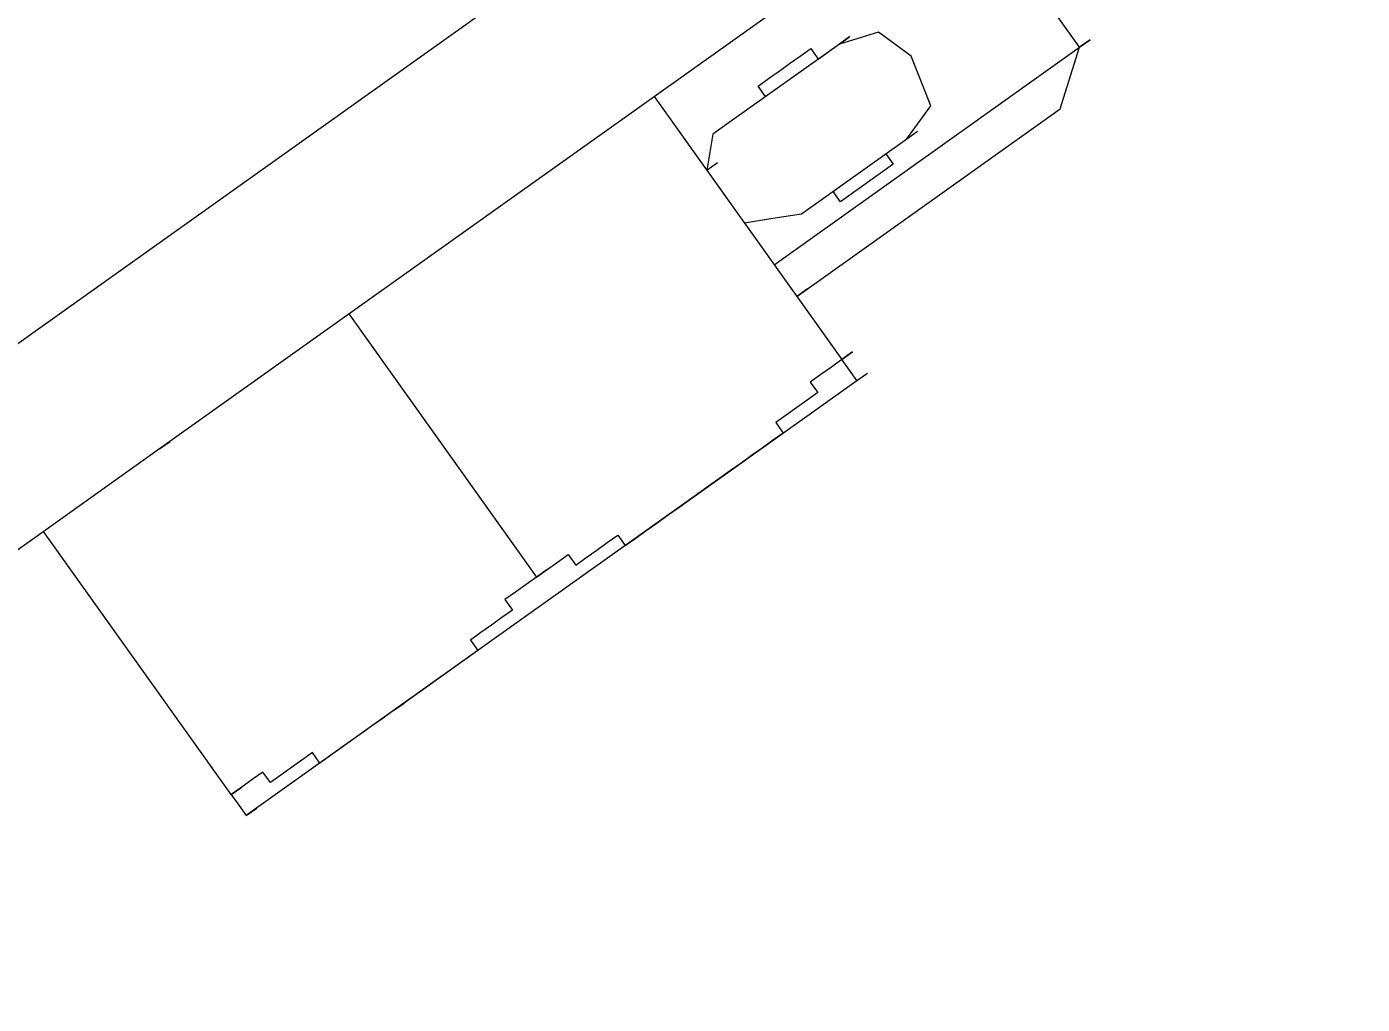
# Model space of a CAD drawing. Header units: feet. Extents: x 2321988 to 2329858, y 6722724 to 6730499.
# Drawn here: x 2326047.3872 to 2326047.4711, y 6726878.3651 to 6726878.4266 of the extents above; entities that cross this region are included whole.
import ezdxf

# ---------------------------------------------------------------- set-up
doc = ezdxf.new("R2010")
doc.units = ezdxf.units.FT
doc.header["$MEASUREMENT"] = 0
doc.header["$PDSIZE"] = 5
doc.layers.add('BESS Dimensions', color=3, linetype='Continuous')
doc.layers.add('C-BESS-EQUIPMENT', color=255, linetype='Continuous')
doc.styles.add('TG_DIMS', font='arial.ttf')
doc.dimstyles.new('TG-PROPOSED-ANNO', dxfattribs={"dimtxt": 0.1, "dimasz": 0.1, "dimexe": 0.05, "dimexo": 0.05, "dimgap": 0.02, "dimtad": 0, "dimtih": 1, "dimtoh": 1, "dimdsep": 46, "dimtxsty": 'TG_DIMS', "dimcen": 0, "dimclrd": 256, "dimclre": 256, "dimclrt": 256, "dimaunit": 1, "dimadec": 6, "dimazin": 2, "dimtfac": 1, "dimtofl": 0, "dimtmove": 1, "dimatfit": 3, "dimfxl": 1, "dimtolj": 1, "dimtzin": 0, "dimarcsym": 0})

# ---------------------------------------------------------------- blocks, each defined once
blk = doc.blocks.new('Midpoint Site Plan$0$A$C71e53a02')
at = {"lineweight": 9}
for points in [[(26.4569, -0.8332), (26.4472, -0.8332), (26.5154, -0.7942), (26.5933, -0.7844), (26.759, -0.7844), (27.0124, -0.7844), (27.3339, -0.7844), (28.0453, -0.7844), (28.3864, -0.7844), (28.3961, -0.7844), (28.3864, -0.7844), (28.3864, -0.9111), (28.0453, -0.9111), (27.3339, -0.9111), (27.0124, -0.9111), (26.759, -0.9111), (26.5933, -0.9111), (26.5446, -0.9209), (26.5056, -0.9501), (26.5154, -0.9501)], [(27.3339, -0.7844), (27.3437, -0.7844)], [(27.7919, -0.9111), (27.7919, -1.1547), (27.8017, -1.1547), (27.7919, -1.1547), (27.7822, -1.1547), (27.7724, -1.1547), (27.7627, -1.1547), (27.7627, -1.1645), (27.753, -1.1645), (27.7432, -1.1645), (27.7335, -1.1645), (27.7237, -1.1645), (27.7237, -1.1742), (27.714, -1.1742), (27.7042, -1.1742), (27.6945, -1.1742), (27.6847, -1.1742), (27.675, -1.1742), (27.6652, -1.1742), (27.6555, -1.1742), (27.6458, -1.1742), (27.3632, -1.1742), (27.3729, -1.1742), (27.3632, -1.1742), (27.3534, -1.1742), (27.3437, -1.1742), (27.3339, -1.1742), (27.3242, -1.1742), (27.3144, -1.1742), (27.3047, -1.1742), (27.2949, -1.1742), (27.2949, -1.1645), (27.2852, -1.1645), (27.2755, -1.1645), (27.2657, -1.1645), (27.256, -1.1645), (27.256, -1.1547), (27.2462, -1.1547), (27.2365, -1.1547), (27.2267, -1.1547), (27.2365, -1.1547), (27.2267, -1.1547), (27.2267, -0.9111)], [(27.3339, -0.9111), (27.3437, -0.9111)], [(27.5093, -0.9111), (27.5093, -1.1547), (27.5191, -1.1547), (27.5288, -1.1547), (27.5386, -1.1547), (27.5386, -1.1645), (27.5483, -1.1645), (27.5581, -1.1645), (27.5678, -1.1645), (27.5775, -1.1645), (27.5775, -1.1742), (27.5873, -1.1742), (27.597, -1.1742), (27.6068, -1.1742), (27.6165, -1.1742), (27.6263, -1.1742), (27.636, -1.1742), (27.6458, -1.1742), (27.6555, -1.1742), (27.6458, -1.1742), (27.7919, -1.1742), (27.8017, -1.1742)], [(27.8017, -1.0963), (27.7919, -1.0963), (28.0355, -1.0963), (28.0745, -1.067), (28.0745, -0.9111), (28.0843, -0.9111)], [(27.8601, -0.9599), (27.8601, -0.9501), (27.8699, -0.9501), (27.8796, -0.9501), (27.8894, -0.9501), (27.8991, -0.9501), (27.9089, -0.9501), (27.9089, -0.9599), (27.9186, -0.9599)], [(27.8601, -0.9501), (27.8601, -0.9501)], [(27.8601, -0.9501), (27.8601, -0.9501)], [(27.8601, -0.9501), (27.8601, -0.9501)], [(27.8601, -0.9501), (27.8601, -0.9501)], [(27.8601, -0.9501), (27.8601, -0.9501)], [(27.8601, -0.9501), (27.8601, -0.9501)], [(27.8601, -0.9501), (27.8601, -0.9501)], [(27.8601, -0.9501), (27.8601, -0.9501)], [(27.8601, -0.9501), (27.8601, -0.9501)], [(27.8601, -0.9501), (27.8601, -0.9501)], [(27.8601, -0.9501), (27.8601, -0.9501)], [(27.8601, -0.9501), (27.8601, -0.9501)], [(27.8601, -0.9501), (27.8601, -0.9501)], [(27.8601, -0.9501), (27.8601, -0.9501)], [(27.8601, -0.9501), (27.8601, -0.9501)], [(27.8699, -0.9501), (27.8699, -0.9501)], [(27.8699, -0.9501), (27.8699, -0.9501)], [(27.8699, -0.9501), (27.8699, -0.9501)], [(27.8699, -0.9501), (27.8699, -0.9501)], [(27.8699, -0.9501), (27.8699, -0.9501)], [(27.8699, -0.9501), (27.8699, -0.9501)], [(27.8699, -0.9501), (27.8699, -0.9501)], [(27.8699, -0.9501), (27.8699, -0.9501)], [(27.8699, -0.9501), (27.8699, -0.9501)], [(27.8699, -0.9501), (27.8699, -0.9501)], [(27.8699, -0.9501), (27.8699, -0.9501)], [(27.8699, -0.9501), (27.8699, -0.9501)], [(27.8699, -0.9501), (27.8699, -0.9501)], [(27.8699, -0.9501), (27.8699, -0.9501)], [(27.8699, -0.9501), (27.8699, -0.9501)], [(27.8699, -0.9501), (27.8699, -0.9501)], [(27.8699, -0.9501), (27.8699, -0.9501)], [(27.8699, -0.9501), (27.8699, -0.9501)], [(27.8699, -0.9501), (27.8699, -0.9501)], [(27.8699, -0.9501), (27.8699, -0.9501)], [(27.8699, -0.9501), (27.8699, -0.9501)], [(27.8699, -0.9501), (27.8699, -0.9501)], [(27.8699, -0.9501), (27.8699, -0.9501)], [(27.8699, -0.9501), (27.8699, -0.9501)], [(27.8699, -0.9501), (27.8699, -0.9501)], [(27.8699, -0.9501), (27.8699, -0.9501)], [(27.8699, -0.9501), (27.8699, -0.9501)], [(27.8699, -0.9501), (27.8699, -0.9501)], [(27.8699, -0.9501), (27.8699, -0.9501)], [(27.8699, -0.9501), (27.8699, -0.9501)], [(27.8699, -0.9501), (27.8699, -0.9501)], [(27.8699, -0.9501), (27.8699, -0.9501)], [(27.8699, -0.9501), (27.8699, -0.9501)], [(27.8699, -0.9501), (27.8699, -0.9501)], [(27.8699, -0.9501), (27.8699, -0.9501)], [(27.8699, -0.9501), (27.8699, -0.9501)], [(27.8699, -0.9501), (27.8699, -0.9501)], [(27.8699, -0.9501), (27.8699, -0.9501)], [(27.8796, -0.9501), (27.8796, -0.9501)], [(27.8796, -0.9501), (27.8796, -0.9501)], [(27.8796, -0.9501), (27.8796, -0.9501)], [(27.8796, -0.9501), (27.8796, -0.9501)], [(27.8796, -0.9501), (27.8796, -0.9501)], [(27.8796, -0.9501), (27.8796, -0.9501)], [(27.8796, -0.9501), (27.8796, -0.9501)], [(27.8796, -0.9501), (27.8796, -0.9501)], [(27.8796, -0.9501), (27.8796, -0.9501)], [(27.8796, -0.9501), (27.8796, -0.9501)], [(27.8796, -0.9501), (27.8796, -0.9501)], [(27.8796, -0.9501), (27.8796, -0.9501)], [(27.8796, -0.9501), (27.8796, -0.9501)], [(27.8796, -0.9501), (27.8796, -0.9501)], [(27.8796, -0.9501), (27.8796, -0.9501)], [(27.8796, -0.9501), (27.8796, -0.9501)], [(27.8796, -0.9501), (27.8796, -0.9501)], [(27.8796, -0.9501), (27.8796, -0.9501)], [(27.8796, -0.9501), (27.8796, -0.9501)], [(27.8796, -0.9501), (27.8796, -0.9501)], [(27.8796, -0.9501), (27.8796, -0.9501)], [(27.8796, -0.9501), (27.8796, -0.9501)], [(27.8796, -0.9501), (27.8796, -0.9501)], [(27.8796, -0.9501), (27.8796, -0.9501)], [(27.8894, -0.9501), (27.8894, -0.9501)], [(27.8894, -0.9501), (27.8894, -0.9501)], [(27.8894, -0.9501), (27.8894, -0.9501)], [(27.8894, -0.9501), (27.8894, -0.9501)], [(27.8894, -0.9501), (27.8894, -0.9501)], [(27.8894, -0.9501), (27.8894, -0.9501)], [(27.8894, -0.9501), (27.8894, -0.9501)], [(27.8894, -0.9501), (27.8894, -0.9501)], [(27.8894, -0.9501), (27.8894, -0.9501)], [(27.8894, -0.9501), (27.8894, -0.9501)], [(27.8894, -0.9501), (27.8894, -0.9501)], [(27.8894, -0.9501), (27.8894, -0.9501)], [(27.8894, -0.9501), (27.8894, -0.9501)], [(27.8894, -0.9501), (27.8894, -0.9501)], [(27.8894, -0.9501), (27.8894, -0.9501)], [(27.8894, -0.9501), (27.8894, -0.9501)], [(27.8894, -0.9501), (27.8894, -0.9501)], [(27.8894, -0.9501), (27.8894, -0.9501)], [(27.8894, -0.9501), (27.8894, -0.9501)], [(27.8894, -0.9501), (27.8894, -0.9501)], [(27.8894, -0.9501), (27.8894, -0.9501)], [(27.8991, -0.9501), (27.8991, -0.9501)], [(27.8991, -0.9501), (27.8991, -0.9501)], [(27.8991, -0.9501), (27.8991, -0.9501)], [(27.8991, -0.9501), (27.8991, -0.9501)], [(27.8991, -0.9501), (27.8991, -0.9501)], [(27.8991, -0.9501), (27.8991, -0.9501)], [(27.8991, -0.9501), (27.8991, -0.9501)], [(27.8991, -0.9501), (27.8991, -0.9501)], [(27.8991, -0.9501), (27.8991, -0.9501)], [(27.8991, -0.9501), (27.8991, -0.9501)], [(27.8991, -0.9501), (27.8991, -0.9501)], [(27.8991, -0.9501), (27.8991, -0.9501)], [(27.8991, -0.9501), (27.8991, -0.9501)], [(27.8991, -0.9501), (27.8991, -0.9501)], [(27.8991, -0.9501), (27.8991, -0.9501)], [(27.8991, -0.9501), (27.8991, -0.9501)], [(27.8991, -0.9501), (27.8991, -0.9501)], [(27.8991, -0.9501), (27.8991, -0.9501)], [(27.8991, -0.9501), (27.8991, -0.9501)], [(27.8991, -0.9501), (27.8991, -0.9501)], [(27.8991, -0.9501), (27.8991, -0.9501)], [(27.8991, -0.9501), (27.8991, -0.9501)], [(27.8991, -0.9501), (27.8991, -0.9501)], [(27.8991, -0.9501), (27.8991, -0.9501)], [(27.8991, -0.9501), (27.8991, -0.9501)], [(27.8991, -0.9501), (27.8991, -0.9501)], [(27.8991, -0.9501), (27.8991, -0.9501)], [(27.8991, -0.9501), (27.8991, -0.9501)], [(27.8991, -0.9501), (27.8991, -0.9501)], [(27.8991, -0.9501), (27.8991, -0.9501)], [(27.8991, -0.9501), (27.8991, -0.9501)], [(27.8991, -0.9501), (27.8991, -0.9501)], [(27.8991, -0.9501), (27.8991, -0.9501)], [(27.8991, -0.9501), (27.8991, -0.9501)], [(27.8991, -0.9501), (27.8991, -0.9501)], [(27.8991, -0.9501), (27.8991, -0.9501)], [(27.8991, -0.9501), (27.8991, -0.9501)], [(27.8991, -0.9501), (27.8991, -0.9501)], [(27.8991, -0.9501), (27.8991, -0.9501)], [(27.8991, -0.9501), (27.8991, -0.9501)], [(27.8991, -0.9501), (27.8991, -0.9501)], [(27.8991, -0.9501), (27.8991, -0.9501)], [(27.9089, -0.9501), (27.9089, -0.9501)], [(27.9089, -0.9501), (27.9089, -0.9501)], [(27.9089, -0.9501), (27.9089, -0.9501)], [(27.9089, -0.9501), (27.9089, -0.9501)], [(27.9089, -0.9501), (27.9089, -0.9501)], [(27.9089, -0.9501), (27.9089, -0.9501)], [(27.9089, -0.9501), (27.9089, -0.9501)], [(27.9089, -0.9501), (27.9089, -0.9501)], [(27.9089, -0.9501), (27.9089, -0.9501)], [(27.9089, -0.9501), (27.9089, -0.9501)], [(27.9089, -0.9501), (27.9089, -0.9501)], [(27.9089, -0.9501), (27.9089, -0.9501)], [(27.9089, -0.9501), (27.9089, -0.9501)], [(27.9089, -0.9501), (27.9089, -0.9501)], [(27.9089, -0.9501), (27.9089, -0.9501)], [(27.9089, -0.9501), (27.9089, -0.9501)], [(27.9089, -0.9501), (27.9089, -0.9501)], [(27.9089, -0.9501), (27.9089, -0.9501)], [(27.9089, -0.9501), (27.9089, -0.9501)], [(27.9089, -0.9501), (27.9089, -0.9501)], [(27.9089, -0.9501), (27.9089, -0.9501)], [(27.9089, -0.9501), (27.9089, -0.9501)], [(27.8309, -1.0476), (27.9284, -1.0476), (27.9576, -1.0378), (27.9673, -0.9988), (27.9576, -0.9696), (27.9284, -0.9599), (27.9381, -0.9599), (27.9284, -0.9599), (27.8309, -0.9599), (27.8114, -0.9599), (27.7919, -0.9793), (27.8017, -0.9793)], [(27.8601, -0.9599), (27.8601, -0.9599)], [(27.8601, -0.9599), (27.8601, -0.9599)], [(27.9089, -0.9599), (27.9089, -0.9599)], [(27.9089, -0.9599), (27.9089, -0.9599)], [(27.7919, -1.0281), (27.8114, -1.0378), (27.8309, -1.0476), (27.8407, -1.0476)], [(27.9089, -1.0476), (27.9089, -1.0573), (27.8991, -1.0573), (27.8894, -1.0573), (27.8796, -1.0573), (27.8699, -1.0573), (27.8601, -1.0573), (27.8601, -1.0476), (27.8699, -1.0476)], [(27.8601, -1.0476), (27.8601, -1.0476)], [(27.8601, -1.0476), (27.8601, -1.0476)], [(27.8601, -1.0476), (27.8601, -1.0476)], [(27.8601, -1.0476), (27.8601, -1.0476)], [(27.8601, -1.0476), (27.8601, -1.0476)], [(27.8601, -1.0476), (27.8601, -1.0476)], [(27.8601, -1.0476), (27.8601, -1.0476)], [(27.8601, -1.0476), (27.8601, -1.0476)], [(27.8601, -1.0476), (27.8601, -1.0476)], [(27.8601, -1.0476), (27.8601, -1.0476)], [(27.9089, -1.0476), (27.9089, -1.0476)], [(27.9089, -1.0476), (27.9089, -1.0476)], [(27.9089, -1.0476), (27.9089, -1.0476)], [(27.9089, -1.0476), (27.9089, -1.0476)], [(27.9089, -1.0476), (27.9089, -1.0476)], [(27.9089, -1.0476), (27.9089, -1.0476)], [(27.9089, -1.0476), (27.9089, -1.0476)], [(27.9089, -1.0476), (27.9089, -1.0476)], [(27.9089, -1.0476), (27.9089, -1.0476)], [(27.9089, -1.0476), (27.9089, -1.0476)], [(27.9089, -1.0476), (27.9089, -1.0476)], [(27.9089, -1.0476), (27.9089, -1.0476)], [(27.9284, -1.0476), (27.9381, -1.0476)], [(27.7919, -1.067), (28.0745, -1.067), (28.0843, -1.067), (28.0745, -1.067)], [(27.8601, -1.0573), (27.8601, -1.0573)], [(27.8601, -1.0573), (27.8601, -1.0573)], [(27.8601, -1.0573), (27.8601, -1.0573)], [(27.8601, -1.0573), (27.8601, -1.0573)], [(27.8601, -1.0573), (27.8601, -1.0573)], [(27.8601, -1.0573), (27.8601, -1.0573)], [(27.8601, -1.0573), (27.8601, -1.0573)], [(27.8601, -1.0573), (27.8601, -1.0573)], [(27.8699, -1.0573), (27.8699, -1.0573)], [(27.8699, -1.0573), (27.8699, -1.0573)], [(27.8699, -1.0573), (27.8699, -1.0573)], [(27.8699, -1.0573), (27.8699, -1.0573)], [(27.8699, -1.0573), (27.8699, -1.0573)], [(27.8699, -1.0573), (27.8699, -1.0573)], [(27.8699, -1.0573), (27.8699, -1.0573)], [(27.8699, -1.0573), (27.8699, -1.0573)], [(27.8699, -1.0573), (27.8699, -1.0573)], [(27.8699, -1.0573), (27.8699, -1.0573)], [(27.8699, -1.0573), (27.8699, -1.0573)], [(27.8699, -1.0573), (27.8699, -1.0573)], [(27.8699, -1.0573), (27.8699, -1.0573)], [(27.8699, -1.0573), (27.8699, -1.0573)], [(27.8699, -1.0573), (27.8699, -1.0573)], [(27.8699, -1.0573), (27.8699, -1.0573)], [(27.8699, -1.0573), (27.8699, -1.0573)], [(27.8699, -1.0573), (27.8699, -1.0573)], [(27.8699, -1.0573), (27.8699, -1.0573)], [(27.8699, -1.0573), (27.8699, -1.0573)], [(27.8699, -1.0573), (27.8699, -1.0573)], [(27.8699, -1.0573), (27.8699, -1.0573)], [(27.8699, -1.0573), (27.8699, -1.0573)], [(27.8699, -1.0573), (27.8699, -1.0573)], [(27.8699, -1.0573), (27.8699, -1.0573)], [(27.8699, -1.0573), (27.8699, -1.0573)], [(27.8699, -1.0573), (27.8699, -1.0573)], [(27.8699, -1.0573), (27.8699, -1.0573)], [(27.8699, -1.0573), (27.8699, -1.0573)], [(27.8699, -1.0573), (27.8699, -1.0573)], [(27.8699, -1.0573), (27.8699, -1.0573)], [(27.8699, -1.0573), (27.8699, -1.0573)], [(27.8699, -1.0573), (27.8699, -1.0573)], [(27.8699, -1.0573), (27.8699, -1.0573)], [(27.8699, -1.0573), (27.8699, -1.0573)], [(27.8699, -1.0573), (27.8699, -1.0573)], [(27.8699, -1.0573), (27.8699, -1.0573)], [(27.8699, -1.0573), (27.8699, -1.0573)], [(27.8699, -1.0573), (27.8699, -1.0573)], [(27.8699, -1.0573), (27.8699, -1.0573)], [(27.8699, -1.0573), (27.8699, -1.0573)], [(27.8699, -1.0573), (27.8699, -1.0573)], [(27.8796, -1.0573), (27.8796, -1.0573)], [(27.8796, -1.0573), (27.8796, -1.0573)], [(27.8796, -1.0573), (27.8796, -1.0573)], [(27.8796, -1.0573), (27.8796, -1.0573)], [(27.8796, -1.0573), (27.8796, -1.0573)], [(27.8796, -1.0573), (27.8796, -1.0573)], [(27.8796, -1.0573), (27.8796, -1.0573)], [(27.8796, -1.0573), (27.8796, -1.0573)], [(27.8796, -1.0573), (27.8796, -1.0573)], [(27.8796, -1.0573), (27.8796, -1.0573)], [(27.8796, -1.0573), (27.8796, -1.0573)], [(27.8796, -1.0573), (27.8796, -1.0573)], [(27.8796, -1.0573), (27.8796, -1.0573)], [(27.8796, -1.0573), (27.8796, -1.0573)], [(27.8796, -1.0573), (27.8796, -1.0573)], [(27.8796, -1.0573), (27.8796, -1.0573)], [(27.8796, -1.0573), (27.8796, -1.0573)], [(27.8796, -1.0573), (27.8796, -1.0573)], [(27.8796, -1.0573), (27.8796, -1.0573)], [(27.8796, -1.0573), (27.8796, -1.0573)], [(27.8796, -1.0573), (27.8796, -1.0573)], [(27.8894, -1.0573), (27.8894, -1.0573)], [(27.8894, -1.0573), (27.8894, -1.0573)], [(27.8894, -1.0573), (27.8894, -1.0573)], [(27.8894, -1.0573), (27.8894, -1.0573)], [(27.8894, -1.0573), (27.8894, -1.0573)], [(27.8894, -1.0573), (27.8894, -1.0573)], [(27.8894, -1.0573), (27.8894, -1.0573)], [(27.8894, -1.0573), (27.8894, -1.0573)], [(27.8894, -1.0573), (27.8894, -1.0573)], [(27.8894, -1.0573), (27.8894, -1.0573)], [(27.8894, -1.0573), (27.8894, -1.0573)], [(27.8894, -1.0573), (27.8894, -1.0573)], [(27.8894, -1.0573), (27.8894, -1.0573)], [(27.8894, -1.0573), (27.8894, -1.0573)], [(27.8894, -1.0573), (27.8894, -1.0573)], [(27.8894, -1.0573), (27.8894, -1.0573)], [(27.8894, -1.0573), (27.8894, -1.0573)], [(27.8894, -1.0573), (27.8894, -1.0573)], [(27.8894, -1.0573), (27.8894, -1.0573)], [(27.8894, -1.0573), (27.8894, -1.0573)], [(27.8894, -1.0573), (27.8894, -1.0573)], [(27.8894, -1.0573), (27.8894, -1.0573)], [(27.8991, -1.0573), (27.8991, -1.0573)], [(27.8991, -1.0573), (27.8991, -1.0573)], [(27.8991, -1.0573), (27.8991, -1.0573)], [(27.8991, -1.0573), (27.8991, -1.0573)], [(27.8991, -1.0573), (27.8991, -1.0573)], [(27.8991, -1.0573), (27.8991, -1.0573)], [(27.8991, -1.0573), (27.8991, -1.0573)], [(27.8991, -1.0573), (27.8991, -1.0573)], [(27.8991, -1.0573), (27.8991, -1.0573)], [(27.8991, -1.0573), (27.8991, -1.0573)], [(27.8991, -1.0573), (27.8991, -1.0573)], [(27.8991, -1.0573), (27.8991, -1.0573)], [(27.8991, -1.0573), (27.8991, -1.0573)], [(27.8991, -1.0573), (27.8991, -1.0573)], [(27.8991, -1.0573), (27.8991, -1.0573)], [(27.8991, -1.0573), (27.8991, -1.0573)], [(27.8991, -1.0573), (27.8991, -1.0573)], [(27.8991, -1.0573), (27.8991, -1.0573)], [(27.8991, -1.0573), (27.8991, -1.0573)], [(27.8991, -1.0573), (27.8991, -1.0573)], [(27.8991, -1.0573), (27.8991, -1.0573)], [(27.8991, -1.0573), (27.8991, -1.0573)], [(27.8991, -1.0573), (27.8991, -1.0573)], [(27.8991, -1.0573), (27.8991, -1.0573)], [(27.8991, -1.0573), (27.8991, -1.0573)], [(27.8991, -1.0573), (27.8991, -1.0573)], [(27.8991, -1.0573), (27.8991, -1.0573)], [(27.8991, -1.0573), (27.8991, -1.0573)], [(27.8991, -1.0573), (27.8991, -1.0573)], [(27.8991, -1.0573), (27.8991, -1.0573)], [(27.8991, -1.0573), (27.8991, -1.0573)], [(27.8991, -1.0573), (27.8991, -1.0573)], [(27.8991, -1.0573), (27.8991, -1.0573)], [(27.8991, -1.0573), (27.8991, -1.0573)], [(27.8991, -1.0573), (27.8991, -1.0573)], [(27.8991, -1.0573), (27.8991, -1.0573)], [(27.8991, -1.0573), (27.8991, -1.0573)], [(27.8991, -1.0573), (27.8991, -1.0573)], [(27.8991, -1.0573), (27.8991, -1.0573)], [(27.8991, -1.0573), (27.8991, -1.0573)], [(27.8991, -1.0573), (27.8991, -1.0573)], [(27.8991, -1.0573), (27.8991, -1.0573)], [(27.8991, -1.0573), (27.8991, -1.0573)], [(27.8991, -1.0573), (27.8991, -1.0573)], [(27.8991, -1.0573), (27.8991, -1.0573)], [(27.9089, -1.0573), (27.9089, -1.0573)], [(27.9089, -1.0573), (27.9089, -1.0573)], [(27.9089, -1.0573), (27.9089, -1.0573)], [(27.9089, -1.0573), (27.9089, -1.0573)], [(27.9089, -1.0573), (27.9089, -1.0573)], [(27.9089, -1.0573), (27.9089, -1.0573)], [(27.9089, -1.0573), (27.9089, -1.0573)], [(27.9089, -1.0573), (27.9089, -1.0573)], [(27.9089, -1.0573), (27.9089, -1.0573)], [(27.5093, -1.1547), (27.5191, -1.1547), (27.5093, -1.1547), (27.4996, -1.1547), (27.4898, -1.1547), (27.4801, -1.1547), (27.4801, -1.1645), (27.4704, -1.1645), (27.4606, -1.1645), (27.4509, -1.1645), (27.4411, -1.1645), (27.4411, -1.1742), (27.4314, -1.1742), (27.4216, -1.1742), (27.4119, -1.1742), (27.4021, -1.1742), (27.3924, -1.1742), (27.3827, -1.1742), (27.3729, -1.1742), (27.3632, -1.1742), (27.2267, -1.1742)], [(27.2267, -1.1547), (27.2267, -1.1547)], [(27.2267, -1.1547), (27.2267, -1.1547)], [(27.2267, -1.1547), (27.2267, -1.1547)], [(27.2267, -1.1547), (27.2267, -1.1547)], [(27.2267, -1.1547), (27.2267, -1.1547)], [(27.2267, -1.1547), (27.2267, -1.1547)], [(27.2267, -1.1547), (27.2267, -1.1547)], [(27.2267, -1.1547), (27.2267, -1.1547)], [(27.2267, -1.1547), (27.2267, -1.1547)], [(27.2267, -1.1547), (27.2267, -1.1547)], [(27.2267, -1.1547), (27.2267, -1.1547)], [(27.2267, -1.1547), (27.2267, -1.1547)], [(27.2267, -1.1547), (27.2267, -1.1547)], [(27.2267, -1.1547), (27.2267, -1.1547)], [(27.2267, -1.1547), (27.2267, -1.1547)], [(27.2267, -1.1547), (27.2267, -1.1547)], [(27.2267, -1.1547), (27.2267, -1.1547)], [(27.2267, -1.1547), (27.2267, -1.1547)], [(27.2267, -1.1547), (27.2267, -1.1547)], [(27.2267, -1.1547), (27.2267, -1.1645), (27.2267, -1.1742), (27.2365, -1.1742)], [(27.2365, -1.1547), (27.2365, -1.1547)], [(27.2365, -1.1547), (27.2365, -1.1547)], [(27.2365, -1.1547), (27.2365, -1.1547)], [(27.2365, -1.1547), (27.2365, -1.1547)], [(27.2462, -1.1547), (27.2462, -1.1547)], [(27.2462, -1.1547), (27.2462, -1.1547)], [(27.2462, -1.1547), (27.2462, -1.1547)], [(27.2462, -1.1547), (27.2462, -1.1547)], [(27.2462, -1.1547), (27.2462, -1.1547)], [(27.4801, -1.1547), (27.4801, -1.1547)], [(27.4898, -1.1547), (27.4898, -1.1547)], [(27.4898, -1.1547), (27.4898, -1.1547)], [(27.4996, -1.1547), (27.4996, -1.1547)], [(27.4996, -1.1547), (27.4996, -1.1547)], [(27.5191, -1.1547), (27.5191, -1.1547)], [(27.5288, -1.1547), (27.5288, -1.1547)], [(27.5288, -1.1547), (27.5288, -1.1547)], [(27.5386, -1.1547), (27.5386, -1.1547)], [(27.7724, -1.1547), (27.7724, -1.1547)], [(27.7724, -1.1547), (27.7724, -1.1547)], [(27.7724, -1.1547), (27.7724, -1.1547)], [(27.7724, -1.1547), (27.7724, -1.1547)], [(27.7822, -1.1547), (27.7822, -1.1547)], [(27.7919, -1.1742), (27.7919, -1.1645), (27.7919, -1.1547)], [(27.7919, -1.1547), (27.7919, -1.1547)], [(27.7919, -1.1547), (27.7919, -1.1547)], [(27.7919, -1.1547), (27.7919, -1.1547)], [(27.7919, -1.1547), (27.7919, -1.1547)], [(27.7919, -1.1547), (27.7919, -1.1547)], [(27.7919, -1.1547), (27.7919, -1.1547)], [(27.7919, -1.1547), (27.7919, -1.1547)], [(27.7919, -1.1547), (27.7919, -1.1547)], [(27.7919, -1.1547), (27.7919, -1.1547)], [(27.7919, -1.1547), (27.7919, -1.1547)], [(27.7919, -1.1547), (27.7919, -1.1547)], [(27.7919, -1.1547), (27.7919, -1.1547)], [(27.7919, -1.1547), (27.7919, -1.1547)], [(27.7919, -1.1547), (27.7919, -1.1547)], [(27.7919, -1.1547), (27.7919, -1.1547)], [(27.7919, -1.1547), (27.7919, -1.1547)], [(27.7919, -1.1547), (27.7919, -1.1547)], [(27.7919, -1.1547), (27.7919, -1.1547)], [(27.2267, -1.1645), (27.2267, -1.1645)], [(27.2267, -1.1645), (27.2267, -1.1645)], [(27.2267, -1.1645), (27.2267, -1.1645)], [(27.2267, -1.1645), (27.2267, -1.1645)], [(27.2267, -1.1645), (27.2267, -1.1645)], [(27.2267, -1.1645), (27.2267, -1.1645)], [(27.2267, -1.1645), (27.2267, -1.1645)], [(27.2267, -1.1645), (27.2267, -1.1645)], [(27.2267, -1.1645), (27.2267, -1.1645)], [(27.2267, -1.1645), (27.2267, -1.1645)], [(27.2267, -1.1645), (27.2267, -1.1645)], [(27.2267, -1.1645), (27.2267, -1.1645)], [(27.2267, -1.1645), (27.2267, -1.1645)], [(27.2267, -1.1645), (27.2267, -1.1645)], [(27.2267, -1.1645), (27.2267, -1.1645)], [(27.2267, -1.1645), (27.2267, -1.1645)], [(27.2267, -1.1645), (27.2267, -1.1645)], [(27.2267, -1.1645), (27.2267, -1.1645)], [(27.2267, -1.1645), (27.2267, -1.1645)], [(27.2267, -1.1645), (27.2267, -1.1645)], [(27.2267, -1.1645), (27.2267, -1.1645)], [(27.2267, -1.1645), (27.2267, -1.1645)], [(27.2267, -1.1645), (27.2267, -1.1645)], [(27.2267, -1.1645), (27.2267, -1.1645)], [(27.2267, -1.1645), (27.2267, -1.1645)], [(27.2267, -1.1645), (27.2267, -1.1645)], [(27.2267, -1.1645), (27.2267, -1.1645)], [(27.2267, -1.1645), (27.2267, -1.1645)], [(27.2267, -1.1645), (27.2267, -1.1645)], [(27.2267, -1.1645), (27.2267, -1.1645)], [(27.2267, -1.1645), (27.2267, -1.1645)], [(27.2267, -1.1645), (27.2267, -1.1645)], [(27.2267, -1.1645), (27.2267, -1.1645)], [(27.2267, -1.1645), (27.2267, -1.1645)], [(27.2267, -1.1645), (27.2267, -1.1645)], [(27.2267, -1.1645), (27.2267, -1.1645)], [(27.2267, -1.1645), (27.2267, -1.1645)], [(27.2267, -1.1645), (27.2267, -1.1645)], [(27.2267, -1.1645), (27.2267, -1.1645)], [(27.2267, -1.1645), (27.2267, -1.1645)], [(27.2267, -1.1645), (27.2267, -1.1645)], [(27.2267, -1.1645), (27.2267, -1.1645)], [(27.2267, -1.1645), (27.2267, -1.1645)], [(27.2267, -1.1645), (27.2267, -1.1645)], [(27.2267, -1.1645), (27.2267, -1.1645)], [(27.2267, -1.1645), (27.2267, -1.1645)], [(27.2267, -1.1645), (27.2267, -1.1645)], [(27.2267, -1.1645), (27.2267, -1.1645)], [(27.2267, -1.1645), (27.2267, -1.1645)], [(27.2267, -1.1645), (27.2267, -1.1645)], [(27.2267, -1.1645), (27.2267, -1.1645)], [(27.2267, -1.1645), (27.2267, -1.1645)], [(27.2267, -1.1645), (27.2267, -1.1645)], [(27.2267, -1.1645), (27.2267, -1.1645)], [(27.2267, -1.1645), (27.2267, -1.1645)], [(27.2267, -1.1645), (27.2267, -1.1645)], [(27.2267, -1.1645), (27.2267, -1.1645)], [(27.2267, -1.1645), (27.2267, -1.1645)], [(27.2267, -1.1645), (27.2267, -1.1645)], [(27.2267, -1.1645), (27.2267, -1.1645)], [(27.2267, -1.1645), (27.2267, -1.1645)], [(27.2267, -1.1645), (27.2267, -1.1645)], [(27.2267, -1.1645), (27.2267, -1.1645)], [(27.2267, -1.1645), (27.2267, -1.1645)], [(27.2267, -1.1645), (27.2267, -1.1645)], [(27.256, -1.1645), (27.256, -1.1645)], [(27.256, -1.1645), (27.256, -1.1645)], [(27.256, -1.1645), (27.256, -1.1645)], [(27.256, -1.1645), (27.256, -1.1645)], [(27.256, -1.1645), (27.256, -1.1645)], [(27.256, -1.1645), (27.256, -1.1645)], [(27.256, -1.1645), (27.256, -1.1645)], [(27.2657, -1.1645), (27.2657, -1.1645)], [(27.2657, -1.1645), (27.2657, -1.1645)], [(27.2657, -1.1645), (27.2657, -1.1645)], [(27.2657, -1.1645), (27.2657, -1.1645)], [(27.2657, -1.1645), (27.2657, -1.1645)], [(27.2657, -1.1645), (27.2657, -1.1645)], [(27.2657, -1.1645), (27.2657, -1.1645)], [(27.2755, -1.1645), (27.2755, -1.1645)], [(27.2755, -1.1645), (27.2755, -1.1645)], [(27.2755, -1.1645), (27.2755, -1.1645)], [(27.2755, -1.1645), (27.2755, -1.1645)], [(27.2755, -1.1645), (27.2755, -1.1645)], [(27.2755, -1.1645), (27.2755, -1.1645)], [(27.2755, -1.1645), (27.2755, -1.1645)], [(27.2755, -1.1645), (27.2755, -1.1645)], [(27.2852, -1.1645), (27.2852, -1.1645)], [(27.2852, -1.1645), (27.2852, -1.1645)], [(27.2852, -1.1645), (27.2852, -1.1645)], [(27.2852, -1.1645), (27.2852, -1.1645)], [(27.2852, -1.1645), (27.2852, -1.1645)], [(27.2852, -1.1645), (27.2852, -1.1645)], [(27.2852, -1.1645), (27.2852, -1.1645)], [(27.2852, -1.1645), (27.2852, -1.1645)], [(27.2949, -1.1645), (27.2949, -1.1645)], [(27.2949, -1.1645), (27.2949, -1.1645)], [(27.2949, -1.1645), (27.2949, -1.1645)], [(27.4411, -1.1645), (27.4411, -1.1645)], [(27.4509, -1.1645), (27.4509, -1.1645)], [(27.4509, -1.1645), (27.4509, -1.1645)], [(27.4509, -1.1645), (27.4509, -1.1645)], [(27.4606, -1.1645), (27.4606, -1.1645)], [(27.4606, -1.1645), (27.4606, -1.1645)], [(27.4606, -1.1645), (27.4606, -1.1645)], [(27.4606, -1.1645), (27.4606, -1.1645)], [(27.4704, -1.1645), (27.4704, -1.1645)], [(27.4704, -1.1645), (27.4704, -1.1645)], [(27.4704, -1.1645), (27.4704, -1.1645)], [(27.4801, -1.1645), (27.4801, -1.1645)], [(27.4801, -1.1645), (27.4801, -1.1645)], [(27.5386, -1.1645), (27.5386, -1.1645)], [(27.5386, -1.1645), (27.5386, -1.1645)], [(27.5483, -1.1645), (27.5483, -1.1645)], [(27.5483, -1.1645), (27.5483, -1.1645)], [(27.5483, -1.1645), (27.5483, -1.1645)], [(27.5581, -1.1645), (27.5581, -1.1645)], [(27.5581, -1.1645), (27.5581, -1.1645)], [(27.5581, -1.1645), (27.5581, -1.1645)], [(27.5678, -1.1645), (27.5678, -1.1645)], [(27.5678, -1.1645), (27.5678, -1.1645)], [(27.5678, -1.1645), (27.5678, -1.1645)], [(27.5678, -1.1645), (27.5678, -1.1645)], [(27.5775, -1.1645), (27.5775, -1.1645)], [(27.7237, -1.1645), (27.7237, -1.1645)], [(27.7237, -1.1645), (27.7237, -1.1645)], [(27.7335, -1.1645), (27.7335, -1.1645)], [(27.7335, -1.1645), (27.7335, -1.1645)], [(27.7335, -1.1645), (27.7335, -1.1645)], [(27.7335, -1.1645), (27.7335, -1.1645)], [(27.7335, -1.1645), (27.7335, -1.1645)], [(27.7335, -1.1645), (27.7335, -1.1645)], [(27.7335, -1.1645), (27.7335, -1.1645)], [(27.7335, -1.1645), (27.7335, -1.1645)], [(27.7432, -1.1645), (27.7432, -1.1645)], [(27.7432, -1.1645), (27.7432, -1.1645)], [(27.7432, -1.1645), (27.7432, -1.1645)], [(27.7432, -1.1645), (27.7432, -1.1645)], [(27.7432, -1.1645), (27.7432, -1.1645)], [(27.7432, -1.1645), (27.7432, -1.1645)], [(27.753, -1.1645), (27.753, -1.1645)], [(27.753, -1.1645), (27.753, -1.1645)], [(27.753, -1.1645), (27.753, -1.1645)], [(27.753, -1.1645), (27.753, -1.1645)], [(27.7627, -1.1645), (27.7627, -1.1645)], [(27.7627, -1.1645), (27.7627, -1.1645)], [(27.7919, -1.1645), (27.7919, -1.1645)], [(27.7919, -1.1645), (27.7919, -1.1645)], [(27.7919, -1.1645), (27.7919, -1.1645)], [(27.7919, -1.1645), (27.7919, -1.1645)], [(27.7919, -1.1645), (27.7919, -1.1645)], [(27.7919, -1.1645), (27.7919, -1.1645)], [(27.7919, -1.1645), (27.7919, -1.1645)], [(27.7919, -1.1645), (27.7919, -1.1645)], [(27.7919, -1.1645), (27.7919, -1.1645)], [(27.7919, -1.1645), (27.7919, -1.1645)], [(27.7919, -1.1645), (27.7919, -1.1645)], [(27.7919, -1.1645), (27.7919, -1.1645)], [(27.7919, -1.1645), (27.7919, -1.1645)], [(27.7919, -1.1645), (27.7919, -1.1645)], [(27.7919, -1.1645), (27.7919, -1.1645)], [(27.7919, -1.1645), (27.7919, -1.1645)], [(27.7919, -1.1645), (27.7919, -1.1645)], [(27.7919, -1.1645), (27.7919, -1.1645)], [(27.7919, -1.1645), (27.7919, -1.1645)], [(27.7919, -1.1645), (27.7919, -1.1645)], [(27.7919, -1.1645), (27.7919, -1.1645)], [(27.7919, -1.1645), (27.7919, -1.1645)], [(27.7919, -1.1645), (27.7919, -1.1645)], [(27.7919, -1.1645), (27.7919, -1.1645)], [(27.7919, -1.1645), (27.7919, -1.1645)], [(27.7919, -1.1645), (27.7919, -1.1645)], [(27.7919, -1.1645), (27.7919, -1.1645)], [(27.7919, -1.1645), (27.7919, -1.1645)], [(27.7919, -1.1645), (27.7919, -1.1645)], [(27.7919, -1.1645), (27.7919, -1.1645)], [(27.7919, -1.1645), (27.7919, -1.1645)], [(27.7919, -1.1645), (27.7919, -1.1645)], [(27.7919, -1.1645), (27.7919, -1.1645)], [(27.7919, -1.1645), (27.7919, -1.1645)], [(27.7919, -1.1645), (27.7919, -1.1645)], [(27.7919, -1.1645), (27.7919, -1.1645)], [(27.7919, -1.1645), (27.7919, -1.1645)], [(27.7919, -1.1645), (27.7919, -1.1645)], [(27.7919, -1.1645), (27.7919, -1.1645)], [(27.7919, -1.1645), (27.7919, -1.1645)], [(27.7919, -1.1645), (27.7919, -1.1645)], [(27.7919, -1.1645), (27.7919, -1.1645)], [(27.7919, -1.1645), (27.7919, -1.1645)], [(27.7919, -1.1645), (27.7919, -1.1645)], [(27.7919, -1.1645), (27.7919, -1.1645)], [(27.7919, -1.1645), (27.7919, -1.1645)], [(27.7919, -1.1645), (27.7919, -1.1645)], [(27.7919, -1.1645), (27.7919, -1.1645)], [(27.2267, -1.1742), (27.2267, -1.1742)], [(27.2267, -1.1742), (27.2267, -1.1742)], [(27.2267, -1.1742), (27.2267, -1.1742)], [(27.2267, -1.1742), (27.2267, -1.1742)], [(27.2267, -1.1742), (27.2267, -1.1742)], [(27.2267, -1.1742), (27.2267, -1.1742)], [(27.2267, -1.1742), (27.2267, -1.1742)], [(27.2267, -1.1742), (27.2267, -1.1742)], [(27.2267, -1.1742), (27.2267, -1.1742)], [(27.2267, -1.1742), (27.2267, -1.1742)], [(27.2267, -1.1742), (27.2267, -1.1742)], [(27.2267, -1.1742), (27.2267, -1.1742)], [(27.2267, -1.1742), (27.2267, -1.1742)], [(27.2267, -1.1742), (27.2267, -1.1742)], [(27.2267, -1.1742), (27.2267, -1.1742)], [(27.2267, -1.1742), (27.2267, -1.1742)], [(27.2267, -1.1742), (27.2267, -1.1742)], [(27.2267, -1.1742), (27.2267, -1.1742)], [(27.2267, -1.1742), (27.2267, -1.1742)], [(27.2267, -1.1742), (27.2267, -1.1742)], [(27.2267, -1.1742), (27.2267, -1.1742)], [(27.2267, -1.1742), (27.2267, -1.1742)], [(27.2267, -1.1742), (27.2267, -1.1742)], [(27.2267, -1.1742), (27.2267, -1.1742)], [(27.2267, -1.1742), (27.2267, -1.1742)], [(27.2267, -1.1742), (27.2267, -1.1742)], [(27.2267, -1.1742), (27.2267, -1.1742)], [(27.2267, -1.1742), (27.2267, -1.1742)], [(27.2267, -1.1742), (27.2267, -1.1742)], [(27.2267, -1.1742), (27.2267, -1.1742)], [(27.2267, -1.1742), (27.2267, -1.1742)], [(27.2267, -1.1742), (27.2267, -1.1742)], [(27.2267, -1.1742), (27.2267, -1.1742)], [(27.2267, -1.1742), (27.2267, -1.1742)], [(27.2267, -1.1742), (27.2267, -1.1742)], [(27.2267, -1.1742), (27.2267, -1.1742)], [(27.2267, -1.1742), (27.2267, -1.1742)], [(27.2267, -1.1742), (27.2267, -1.1742)], [(27.2267, -1.1742), (27.2267, -1.1742)], [(27.2267, -1.1742), (27.2267, -1.1742)], [(27.2267, -1.1742), (27.2267, -1.1742)], [(27.2267, -1.1742), (27.2267, -1.1742)], [(27.2267, -1.1742), (27.2267, -1.1742)], [(27.2267, -1.1742), (27.2267, -1.1742)], [(27.2267, -1.1742), (27.2267, -1.1742)], [(27.2267, -1.1742), (27.2267, -1.1742)], [(27.2267, -1.1742), (27.2267, -1.1742)], [(27.2267, -1.1742), (27.2267, -1.1742)], [(27.2267, -1.1742), (27.2267, -1.1742)], [(27.2267, -1.1742), (27.2267, -1.1742)], [(27.2267, -1.1742), (27.2267, -1.1742)], [(27.2267, -1.1742), (27.2267, -1.1742)], [(27.2267, -1.1742), (27.2267, -1.1742)], [(27.2267, -1.1742), (27.2267, -1.1742)], [(27.2267, -1.1742), (27.2267, -1.1742)], [(27.2267, -1.1742), (27.2267, -1.1742)], [(27.2267, -1.1742), (27.2267, -1.1742)], [(27.2267, -1.1742), (27.2267, -1.1742)], [(27.2267, -1.1742), (27.2267, -1.1742)], [(27.2267, -1.1742), (27.2267, -1.1742)], [(27.2267, -1.1742), (27.2267, -1.1742)], [(27.2267, -1.1742), (27.2267, -1.1742)], [(27.2267, -1.1742), (27.2267, -1.1742)], [(27.2267, -1.1742), (27.2267, -1.1742)], [(27.2267, -1.1742), (27.2267, -1.1742)], [(27.2267, -1.1742), (27.2267, -1.1742)], [(27.2267, -1.1742), (27.2267, -1.1742)], [(27.2267, -1.1742), (27.2267, -1.1742)], [(27.2267, -1.1742), (27.2267, -1.1742)], [(27.2267, -1.1742), (27.2267, -1.1742)], [(27.2267, -1.1742), (27.2267, -1.1742)], [(27.2267, -1.1742), (27.2267, -1.1742)], [(27.2267, -1.1742), (27.2267, -1.1742)], [(27.2267, -1.1742), (27.2267, -1.1742)], [(27.2267, -1.1742), (27.2267, -1.1742)], [(27.2267, -1.1742), (27.2267, -1.1742)], [(27.2267, -1.1742), (27.2267, -1.1742)], [(27.2267, -1.1742), (27.2267, -1.1742)], [(27.2267, -1.1742), (27.2267, -1.1742)], [(27.2267, -1.1742), (27.2267, -1.1742)], [(27.2267, -1.1742), (27.2267, -1.1742)], [(27.2267, -1.1742), (27.2267, -1.1742)], [(27.2267, -1.1742), (27.2267, -1.1742)], [(27.2267, -1.1742), (27.2267, -1.1742)], [(27.2267, -1.1742), (27.2267, -1.1742)], [(27.2267, -1.1742), (27.2267, -1.1742)], [(27.2267, -1.1742), (27.2267, -1.1742)], [(27.2267, -1.1742), (27.2267, -1.1742)], [(27.2267, -1.1742), (27.2267, -1.1742)], [(27.2267, -1.1742), (27.2267, -1.1742)], [(27.2267, -1.1742), (27.2267, -1.1742)], [(27.2267, -1.1742), (27.2267, -1.1742)], [(27.2267, -1.1742), (27.2267, -1.1742)], [(27.2267, -1.1742), (27.2267, -1.1742)], [(27.2267, -1.1742), (27.2267, -1.1742)], [(27.2267, -1.1742), (27.2267, -1.1742)], [(27.2267, -1.1742), (27.2267, -1.1742)], [(27.2267, -1.1742), (27.2267, -1.1742)], [(27.2267, -1.1742), (27.2267, -1.1742)], [(27.2267, -1.1742), (27.2267, -1.1742)], [(27.2267, -1.1742), (27.2267, -1.1742)], [(27.3047, -1.1742), (27.3047, -1.1742)], [(27.3047, -1.1742), (27.3047, -1.1742)], [(27.3047, -1.1742), (27.3047, -1.1742)], [(27.3144, -1.1742), (27.3144, -1.1742)], [(27.3144, -1.1742), (27.3144, -1.1742)], [(27.3144, -1.1742), (27.3144, -1.1742)], [(27.3144, -1.1742), (27.3144, -1.1742)], [(27.3242, -1.1742), (27.3242, -1.1742)], [(27.3242, -1.1742), (27.3242, -1.1742)], [(27.3242, -1.1742), (27.3242, -1.1742)], [(27.3339, -1.1742), (27.3339, -1.1742)], [(27.3339, -1.1742), (27.3339, -1.1742)], [(27.3339, -1.1742), (27.3339, -1.1742)], [(27.3437, -1.1742), (27.3437, -1.1742)], [(27.3437, -1.1742), (27.3437, -1.1742)], [(27.3437, -1.1742), (27.3437, -1.1742)], [(27.3437, -1.1742), (27.3437, -1.1742)], [(27.3534, -1.1742), (27.3534, -1.1742)], [(27.3632, -1.1742), (27.3632, -1.1742)], [(27.3729, -1.1742), (27.3729, -1.1742)], [(27.3729, -1.1742), (27.3729, -1.1742)], [(27.3827, -1.1742), (27.3827, -1.1742)], [(27.3827, -1.1742), (27.3827, -1.1742)], [(27.3827, -1.1742), (27.3827, -1.1742)], [(27.3924, -1.1742), (27.3924, -1.1742)], [(27.3924, -1.1742), (27.3924, -1.1742)], [(27.3924, -1.1742), (27.3924, -1.1742)], [(27.3924, -1.1742), (27.3924, -1.1742)], [(27.3924, -1.1742), (27.3924, -1.1742)], [(27.3924, -1.1742), (27.3924, -1.1742)], [(27.3924, -1.1742), (27.3924, -1.1742)], [(27.4021, -1.1742), (27.4021, -1.1742)], [(27.4021, -1.1742), (27.4021, -1.1742)], [(27.4021, -1.1742), (27.4021, -1.1742)], [(27.4021, -1.1742), (27.4021, -1.1742)], [(27.4021, -1.1742), (27.4021, -1.1742)], [(27.4021, -1.1742), (27.4021, -1.1742)], [(27.4021, -1.1742), (27.4021, -1.1742)], [(27.4021, -1.1742), (27.4021, -1.1742)], [(27.4119, -1.1742), (27.4119, -1.1742)], [(27.4119, -1.1742), (27.4119, -1.1742)], [(27.4119, -1.1742), (27.4119, -1.1742)], [(27.4119, -1.1742), (27.4119, -1.1742)], [(27.4119, -1.1742), (27.4119, -1.1742)], [(27.4119, -1.1742), (27.4119, -1.1742)], [(27.4119, -1.1742), (27.4119, -1.1742)], [(27.4216, -1.1742), (27.4216, -1.1742)], [(27.4216, -1.1742), (27.4216, -1.1742)], [(27.4216, -1.1742), (27.4216, -1.1742)], [(27.4216, -1.1742), (27.4216, -1.1742)], [(27.4216, -1.1742), (27.4216, -1.1742)], [(27.4216, -1.1742), (27.4216, -1.1742)], [(27.4216, -1.1742), (27.4216, -1.1742)], [(27.4216, -1.1742), (27.4216, -1.1742)], [(27.4314, -1.1742), (27.4314, -1.1742)], [(27.4314, -1.1742), (27.4314, -1.1742)], [(27.4314, -1.1742), (27.4314, -1.1742)], [(27.4314, -1.1742), (27.4314, -1.1742)], [(27.4314, -1.1742), (27.4314, -1.1742)], [(27.4314, -1.1742), (27.4314, -1.1742)], [(27.4314, -1.1742), (27.4314, -1.1742)], [(27.4314, -1.1742), (27.4314, -1.1742)], [(27.4411, -1.1742), (27.4411, -1.1742)], [(27.4411, -1.1742), (27.4411, -1.1742)], [(27.4411, -1.1742), (27.4411, -1.1742)], [(27.4411, -1.1742), (27.4411, -1.1742)], [(27.5775, -1.1742), (27.5775, -1.1742)], [(27.5873, -1.1742), (27.5873, -1.1742)], [(27.5873, -1.1742), (27.5873, -1.1742)], [(27.5873, -1.1742), (27.5873, -1.1742)], [(27.5873, -1.1742), (27.5873, -1.1742)], [(27.5873, -1.1742), (27.5873, -1.1742)], [(27.597, -1.1742), (27.597, -1.1742)], [(27.597, -1.1742), (27.597, -1.1742)], [(27.597, -1.1742), (27.597, -1.1742)], [(27.597, -1.1742), (27.597, -1.1742)], [(27.597, -1.1742), (27.597, -1.1742)], [(27.597, -1.1742), (27.597, -1.1742)], [(27.597, -1.1742), (27.597, -1.1742)], [(27.597, -1.1742), (27.597, -1.1742)], [(27.6068, -1.1742), (27.6068, -1.1742)], [(27.6068, -1.1742), (27.6068, -1.1742)], [(27.6068, -1.1742), (27.6068, -1.1742)], [(27.6068, -1.1742), (27.6068, -1.1742)], [(27.6068, -1.1742), (27.6068, -1.1742)], [(27.6068, -1.1742), (27.6068, -1.1742)], [(27.6068, -1.1742), (27.6068, -1.1742)], [(27.6068, -1.1742), (27.6068, -1.1742)], [(27.6165, -1.1742), (27.6165, -1.1742)], [(27.6165, -1.1742), (27.6165, -1.1742)], [(27.6165, -1.1742), (27.6165, -1.1742)], [(27.6165, -1.1742), (27.6165, -1.1742)], [(27.6165, -1.1742), (27.6165, -1.1742)], [(27.6165, -1.1742), (27.6165, -1.1742)], [(27.6165, -1.1742), (27.6165, -1.1742)], [(27.6165, -1.1742), (27.6165, -1.1742)], [(27.6263, -1.1742), (27.6263, -1.1742)], [(27.6263, -1.1742), (27.6263, -1.1742)], [(27.6263, -1.1742), (27.6263, -1.1742)], [(27.6263, -1.1742), (27.6263, -1.1742)], [(27.6263, -1.1742), (27.6263, -1.1742)], [(27.6263, -1.1742), (27.6263, -1.1742)], [(27.6263, -1.1742), (27.6263, -1.1742)], [(27.636, -1.1742), (27.636, -1.1742)], [(27.636, -1.1742), (27.636, -1.1742)], [(27.636, -1.1742), (27.636, -1.1742)], [(27.636, -1.1742), (27.636, -1.1742)], [(27.636, -1.1742), (27.636, -1.1742)], [(27.636, -1.1742), (27.636, -1.1742)], [(27.636, -1.1742), (27.636, -1.1742)], [(27.636, -1.1742), (27.636, -1.1742)], [(27.6458, -1.1742), (27.6458, -1.1742)], [(27.6458, -1.1742), (27.6458, -1.1742)], [(27.6458, -1.1742), (27.6458, -1.1742)], [(27.6458, -1.1742), (27.6458, -1.1742)], [(27.6555, -1.1742), (27.6555, -1.1742)], [(27.6652, -1.1742), (27.6652, -1.1742)], [(27.6652, -1.1742), (27.6652, -1.1742)], [(27.6652, -1.1742), (27.6652, -1.1742)], [(27.675, -1.1742), (27.675, -1.1742)], [(27.675, -1.1742), (27.675, -1.1742)], [(27.675, -1.1742), (27.675, -1.1742)], [(27.6847, -1.1742), (27.6847, -1.1742)], [(27.6847, -1.1742), (27.6847, -1.1742)], [(27.6847, -1.1742), (27.6847, -1.1742)], [(27.6847, -1.1742), (27.6847, -1.1742)], [(27.6945, -1.1742), (27.6945, -1.1742)], [(27.6945, -1.1742), (27.6945, -1.1742)], [(27.6945, -1.1742), (27.6945, -1.1742)], [(27.6945, -1.1742), (27.6945, -1.1742)], [(27.6945, -1.1742), (27.6945, -1.1742)], [(27.7042, -1.1742), (27.7042, -1.1742)], [(27.7042, -1.1742), (27.7042, -1.1742)], [(27.7042, -1.1742), (27.7042, -1.1742)], [(27.7042, -1.1742), (27.7042, -1.1742)], [(27.7042, -1.1742), (27.7042, -1.1742)], [(27.7042, -1.1742), (27.7042, -1.1742)], [(27.7042, -1.1742), (27.7042, -1.1742)], [(27.7042, -1.1742), (27.7042, -1.1742)], [(27.714, -1.1742), (27.714, -1.1742)], [(27.714, -1.1742), (27.714, -1.1742)], [(27.714, -1.1742), (27.714, -1.1742)], [(27.714, -1.1742), (27.714, -1.1742)], [(27.714, -1.1742), (27.714, -1.1742)], [(27.714, -1.1742), (27.714, -1.1742)], [(27.714, -1.1742), (27.714, -1.1742)], [(27.7237, -1.1742), (27.7237, -1.1742)], [(27.7237, -1.1742), (27.7237, -1.1742)], [(27.7237, -1.1742), (27.7237, -1.1742)], [(27.7237, -1.1742), (27.7237, -1.1742)], [(27.7237, -1.1742), (27.7237, -1.1742)], [(27.7919, -1.1742), (27.7919, -1.1742)], [(27.7919, -1.1742), (27.7919, -1.1742)], [(27.7919, -1.1742), (27.7919, -1.1742)], [(27.7919, -1.1742), (27.7919, -1.1742)], [(27.7919, -1.1742), (27.7919, -1.1742)], [(27.7919, -1.1742), (27.7919, -1.1742)], [(27.7919, -1.1742), (27.7919, -1.1742)], [(27.7919, -1.1742), (27.7919, -1.1742)], [(27.7919, -1.1742), (27.7919, -1.1742)], [(27.7919, -1.1742), (27.7919, -1.1742)], [(27.7919, -1.1742), (27.7919, -1.1742)], [(27.7919, -1.1742), (27.7919, -1.1742)], [(27.7919, -1.1742), (27.7919, -1.1742)], [(27.7919, -1.1742), (27.7919, -1.1742)], [(27.7919, -1.1742), (27.7919, -1.1742)], [(27.7919, -1.1742), (27.7919, -1.1742)], [(27.7919, -1.1742), (27.7919, -1.1742)], [(27.7919, -1.1742), (27.7919, -1.1742)], [(27.7919, -1.1742), (27.7919, -1.1742)], [(27.7919, -1.1742), (27.7919, -1.1742)], [(27.7919, -1.1742), (27.7919, -1.1742)], [(27.7919, -1.1742), (27.7919, -1.1742)], [(27.7919, -1.1742), (27.7919, -1.1742)], [(27.7919, -1.1742), (27.7919, -1.1742)], [(27.7919, -1.1742), (27.7919, -1.1742)], [(27.7919, -1.1742), (27.7919, -1.1742)], [(27.7919, -1.1742), (27.7919, -1.1742)], [(27.7919, -1.1742), (27.7919, -1.1742)], [(27.7919, -1.1742), (27.7919, -1.1742)], [(27.7919, -1.1742), (27.7919, -1.1742)], [(27.7919, -1.1742), (27.7919, -1.1742)], [(27.7919, -1.1742), (27.7919, -1.1742)], [(27.7919, -1.1742), (27.7919, -1.1742)], [(27.7919, -1.1742), (27.7919, -1.1742)], [(27.7919, -1.1742), (27.7919, -1.1742)], [(27.7919, -1.1742), (27.7919, -1.1742)], [(27.7919, -1.1742), (27.7919, -1.1742)], [(27.7919, -1.1742), (27.7919, -1.1742)], [(27.7919, -1.1742), (27.7919, -1.1742)], [(27.7919, -1.1742), (27.7919, -1.1742)], [(27.7919, -1.1742), (27.7919, -1.1742)], [(27.7919, -1.1742), (27.7919, -1.1742)], [(27.7919, -1.1742), (27.7919, -1.1742)], [(27.7919, -1.1742), (27.7919, -1.1742)], [(27.7919, -1.1742), (27.7919, -1.1742)], [(27.7919, -1.1742), (27.7919, -1.1742)], [(27.7919, -1.1742), (27.7919, -1.1742)], [(27.7919, -1.1742), (27.7919, -1.1742)], [(27.7919, -1.1742), (27.7919, -1.1742)], [(27.7919, -1.1742), (27.7919, -1.1742)], [(27.7919, -1.1742), (27.7919, -1.1742)], [(27.7919, -1.1742), (27.7919, -1.1742)], [(27.7919, -1.1742), (27.7919, -1.1742)], [(27.7919, -1.1742), (27.7919, -1.1742)], [(27.7919, -1.1742), (27.7919, -1.1742)], [(27.7919, -1.1742), (27.7919, -1.1742)], [(27.7919, -1.1742), (27.7919, -1.1742)], [(27.7919, -1.1742), (27.7919, -1.1742)], [(27.7919, -1.1742), (27.7919, -1.1742)], [(27.7919, -1.1742), (27.7919, -1.1742)], [(27.7919, -1.1742), (27.7919, -1.1742)], [(27.7919, -1.1742), (27.7919, -1.1742)], [(27.7919, -1.1742), (27.7919, -1.1742)], [(27.7919, -1.1742), (27.7919, -1.1742)], [(27.7919, -1.1742), (27.7919, -1.1742)], [(27.7919, -1.1742), (27.7919, -1.1742)], [(27.7919, -1.1742), (27.7919, -1.1742)], [(27.7919, -1.1742), (27.7919, -1.1742)], [(27.7919, -1.1742), (27.7919, -1.1742)], [(27.7919, -1.1742), (27.7919, -1.1742)], [(27.7919, -1.1742), (27.7919, -1.1742)], [(27.7919, -1.1742), (27.7919, -1.1742)], [(27.7919, -1.1742), (27.7919, -1.1742)], [(27.7919, -1.1742), (27.7919, -1.1742)], [(27.7919, -1.1742), (27.7919, -1.1742)], [(27.7919, -1.1742), (27.7919, -1.1742)], [(27.7919, -1.1742), (27.7919, -1.1742)], [(27.7919, -1.1742), (27.7919, -1.1742)], [(27.7919, -1.1742), (27.7919, -1.1742)], [(27.7919, -1.1742), (27.7919, -1.1742)], [(27.7919, -1.1742), (27.7919, -1.1742)], [(27.7919, -1.1742), (27.7919, -1.1742)], [(27.7919, -1.1742), (27.7919, -1.1742)], [(27.7919, -1.1742), (27.7919, -1.1742)], [(27.7919, -1.1742), (27.7919, -1.1742)], [(27.7919, -1.1742), (27.7919, -1.1742)], [(27.7919, -1.1742), (27.7919, -1.1742)], [(27.7919, -1.1742), (27.7919, -1.1742)], [(27.7919, -1.1742), (27.7919, -1.1742)], [(27.7919, -1.1742), (27.7919, -1.1742)], [(27.7919, -1.1742), (27.7919, -1.1742)], [(27.7919, -1.1742), (27.7919, -1.1742)], [(27.7919, -1.1742), (27.7919, -1.1742)], [(27.7919, -1.1742), (27.7919, -1.1742)], [(27.7919, -1.1742), (27.7919, -1.1742)], [(27.7919, -1.1742), (27.7919, -1.1742)], [(27.7919, -1.1742), (27.7919, -1.1742)], [(27.7919, -1.1742), (27.7919, -1.1742)], [(27.7919, -1.1742), (27.7919, -1.1742)], [(27.7919, -1.1742), (27.7919, -1.1742)], [(27.7919, -1.1742), (27.7919, -1.1742)], [(27.7919, -1.1742), (27.7919, -1.1742)], [(27.7919, -1.1742), (27.7919, -1.1742)], [(27.7919, -1.1742), (27.7919, -1.1742)], [(27.7919, -1.1742), (27.7919, -1.1742)], [(27.7919, -1.1742), (27.7919, -1.1742)], [(27.7919, -1.1742), (27.7919, -1.1742)], [(27.7919, -1.1742), (27.7919, -1.1742)], [(27.7919, -1.1742), (27.7919, -1.1742)], [(27.7919, -1.1742), (27.7919, -1.1742)], [(27.7919, -1.1742), (27.7919, -1.1742)], [(27.7919, -1.1742), (27.7919, -1.1742)], [(27.7919, -1.1742), (27.7919, -1.1742)], [(27.7919, -1.1742), (27.7919, -1.1742)], [(27.7919, -1.1742), (27.7919, -1.1742)], [(27.7919, -1.1742), (27.7919, -1.1742)], [(27.7919, -1.1742), (27.7919, -1.1742)], [(27.7919, -1.1742), (27.7919, -1.1742)], [(27.7919, -1.1742), (27.7919, -1.1742)], [(27.7919, -1.1742), (27.7919, -1.1742)], [(27.7919, -1.1742), (27.7919, -1.1742)], [(27.7919, -1.1742), (27.7919, -1.1742)], [(27.7919, -1.1742), (27.7919, -1.1742)], [(27.7919, -1.1742), (27.7919, -1.1742)]]:
    blk.add_lwpolyline(points, dxfattribs=at)
blk = doc.blocks.new('*U57')
at = {"layer": 'C-BESS-EQUIPMENT', "rotation": 90}
blk.add_blockref('Midpoint Site Plan$0$A$C71e53a02', (78, 4), dxfattribs=at)
blk.add_wipeout([(7.5, -4), (7.5, 4), (148.5, 4), (148.5, -4)]).dxf.layer = 'C-BESS-EQUIPMENT'
blk = doc.blocks.new('*D110')
at = {"layer": 'BESS Dimensions', "lineweight": -2, "transparency": 16777216}
for p, q in [((2325959.341894, 6726878.578795), (2325907.906654, 6726841.932392)), ((2325917.781424, 6726836.689405), (2325957.715802, 6726780.63931)), ((2326007.722052, 6726710.452788), (2325967.787674, 6726766.502884)), ((2326060.887765, 6726736.053582), (2326009.452525, 6726699.40718))]:
    blk.add_line(p, q, dxfattribs=at)
at = {"layer": 'BESS Dimensions', "transparency": 16777216}
for points in [[(2325919.138807, 6726837.656508), (2325916.424041, 6726835.722301), (2325911.978803, 6726844.833703)], [(2326009.079435, 6726711.419892), (2326006.364669, 6726709.485685), (2326013.524673, 6726702.308491)]]:
    blk.add_solid(points, dxfattribs=at)
at = {"layer": 'Defpoints', "color": 0, "transparency": 16777216}
for p in [(2325963.414043, 6726881.480105), (2326064.959914, 6726738.954893), (2326013.524673, 6726702.308491)]:
    blk.add_point(p, dxfattribs=at)
at = {"layer": 'BESS Dimensions', "transparency": 16777216, "insert": (2325962.751738, 6726773.571097), "char_height": 10, "attachment_point": 5, "style": 'TG_DIMS'}
blk.add_mtext("\\A1;175'", dxfattribs=at)

msp = doc.modelspace()

# ---------------------------------------------------------------- block references
at = {"layer": 'C-BESS-EQUIPMENT', "xscale": 0.08333333333333331, "yscale": 0.08333333333333331, "zscale": 0.08333333333333331, "rotation": 305.4689808292026}
msp.add_blockref('*U57', (2326041.453151, 6726882.240502), dxfattribs=at)

# ---------------------------------------------------------------- next in the draw order: wipeouts: each hides what was drawn before it
msp.add_wipeout([(2326044.154396, 6726887.541671), (2326077.857954, 6726840.236874), (2326077.408321, 6726839.916521), (2326043.704674, 6726887.221442)]).dxf.layer = 'C-BESS-EQUIPMENT'

# ---------------------------------------------------------------- next in the draw order: wipeouts: each hides what was drawn before it
msp.add_wipeout([(2326040.082247, 6726884.64036), (2326073.785805, 6726837.335564), (2326073.336172, 6726837.015211), (2326039.632525, 6726884.320131)]).dxf.layer = 'C-BESS-EQUIPMENT'

# ---------------------------------------------------------------- next in the draw order: wipeouts: each hides what was drawn before it
msp.add_wipeout([(2326036.010098, 6726881.73905), (2326069.713656, 6726834.434253), (2326069.264023, 6726834.1139), (2326035.560376, 6726881.418821)]).dxf.layer = 'C-BESS-EQUIPMENT'

# ---------------------------------------------------------------- next in the draw order: dimensions: what is measured, and where the dimension line sits
at = {"layer": 'BESS Dimensions'}
dim = msp.add_aligned_dim(p1=(2325963.414043, 6726881.480105), p2=(2326064.959914, 6726738.954893), distance=-63.154911, dimstyle='TG-PROPOSED-ANNO', override={"dimscale": 50, "dimpost": "'"}, dxfattribs=at)
dim.commit()
dim.dimension.update_dxf_attribs({"geometry": '*D110', "text_midpoint": (2325962.751738, 6726773.571097)})

doc.saveas('drawing.dxf')
